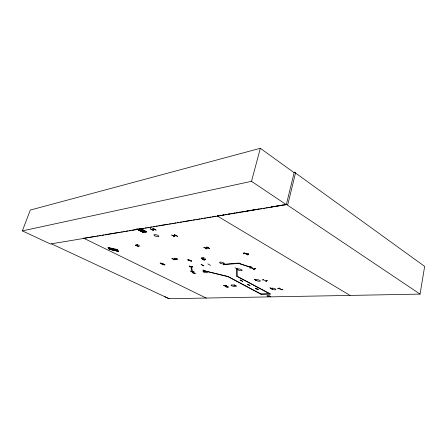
<?xml version="1.0" encoding="UTF-8"?>
<svg xmlns="http://www.w3.org/2000/svg" width="447" height="447" viewBox="0 0 447 447"><rect width="100%" height="100%" fill="white"/><g stroke="black" fill="none" stroke-linecap="round" stroke-linejoin="round"><path stroke-width="0.67" d="M177.487 236.34L174.302 234.658L177.599 236.357M174.296 258.176L177.079 259.662M155.986 230.06L152.723 228.35L155.997 230.065M108.001 247.47L117.198 249.454M109.157 249.147L118.382 251.259M109.241 249.264L118.399 251.376L109.107 249.063M118.086 250.784L108.923 248.789M192.808 266.96L189.237 266.06L192.813 267.032M161.931 264.523L164.949 264.842M161.998 264.596L164.926 264.881M201.709 258.662L205.503 259.646L201.714 258.74M192.691 273.016L195.797 273.357M228.138 287.008L225.014 286.605L228.216 287.063M205.497 259.567L201.698 258.673M207.849 263.886L210.526 265.367M350.018 295.422L420.063 294.098L424.65 266.395L294.288 172.117L286.303 204.665L50.444 243.978L22.35 230.898L30.301 210.062L260.338 148.287L294.143 172.704M295.64 172.508L287.879 204.251L271.413 206.978M251.365 267.189L251.119 267.468L237.916 263.16L223.344 264.311L223.88 264.602L238.458 263.462L238.737 262.965L240 263.372M251.298 267.116L251.18 267.485C250.488 267.49 251.739 267.837 251.365 267.043L251.153 267.222M251.438 267.155L249.884 268.127L251.22 267.261M248.459 253.823L247.794 255.069L248.465 253.628M249.7 210.766L251.125 210.28M22.35 230.898L251.505 181.326L260.338 148.287M205.609 248.158L208.213 247.884C208.213 247.001 207.721 248.057 208.302 247.504M205.419 248.091L208.112 247.806L208.241 247.431M135.463 245.414L139.151 246.476L135.486 245.342M139.47 245.487L135.815 244.252M137.693 244.928L137.425 245.856M205.296 258.293L201.48 257.427M203.815 265.881L201.089 264.428L203.888 265.836M244.062 252.611L243.498 253.829M244.258 252.639L243.682 253.857M223.629 285.337L226.763 285.789L223.55 285.32M150.242 228.724L153.483 230.49L150.119 228.78M174.872 236.692L171.726 234.982M174.777 259.836L171.855 258.427M174.654 259.886L171.961 258.405M203.687 259.137L203.301 257.869L203.502 259.081M191.467 261.316L188.679 259.847M192.942 272.324L190.422 270.938M203.838 247.303L206.944 248.89M234.999 267.792L237.703 269.262M236.39 286.119L233.915 284.834L236.385 286.141M242.699 281.347L240.022 280.04M255.645 288.343L258.21 289.667L255.773 288.315M191.087 271.675L194.138 271.994M163.216 263.49L160.104 263.104L163.133 263.462M151.851 229.579L154.232 229.182M277.894 288.673L279.319 288.036L277.727 288.639M175.034 259.042L177.381 258.874L175.051 259.087M263.439 279.297L262.26 280.068M203.391 259.919L203.217 258.752M173.285 235.843L175.772 235.48M175.576 235.513L175.9 235.569M118.002 250.778L108.783 248.571L118.081 250.773M117.589 250.169L108.247 247.856L117.578 250.052M143.124 232.367L136.721 229.082M136.843 229.06L143.358 232.334M137.659 228.937L144.325 232.194M139.587 228.993L145.772 232.027L139.419 228.635M146.51 231.932L140.973 228.797M202.977 259.416L203.223 259.405M236.446 268.502L236.754 268.491M143.263 232.434L136.95 229.043M139.984 228.54L146.594 231.915M255.315 268.703C249.649 271.86 259.048 266.267 253.823 269.457M241.386 280.688L241.766 280.727L241.481 280.738M206.922 248.918L203.955 247.275M191.439 261.339L188.656 259.869M255.298 280.085L255.382 280.006M248.683 284.923L248.566 284.99M267.2 280.587L265.786 281.331L267.34 280.666M240.134 280.012L242.687 281.364M256.952 288.986L257.12 289.047M258.182 289.645L255.779 288.36M271.189 288.589L270.804 288.538L271.111 288.533M163.462 264.708L161.646 263.367M281.398 289.879L282.951 289.259M194.266 273.212L192.769 271.938M225.249 285.694L225.132 285.605M173.347 259.115L175.626 258.914M175.693 258.975L173.503 259.193M207.967 247.454L207.984 247.895M204.273 270.809L203.949 270.77M236.48 268.502L236.843 268.552M244.001 253.281L248.091 254.483M192.054 271.67L191.729 271.608L192.054 271.653M83.768 238.251L95.468 236.295M96.843 236.066L98.217 235.837M99.592 235.603L100.972 235.373M102.346 235.144L103.721 234.915M105.095 234.686L119.545 232.272M120.919 232.043L122.294 231.809M123.674 231.58L125.048 231.35M126.423 231.121L127.797 230.892M129.177 230.663L130.552 230.434M131.926 230.199L143.621 228.249M145.001 228.015L146.376 227.786M147.75 227.557L149.125 227.327M150.505 227.098L151.879 226.869M153.254 226.635L154.628 226.405M156.009 226.176L157.383 225.947M158.758 225.718L167.703 224.221M169.078 223.992L170.452 223.763M171.827 223.534L173.207 223.304M174.581 223.075L175.956 222.841M177.33 222.612L178.711 222.382M180.085 222.153L181.46 221.924M182.834 221.695L184.214 221.466M185.589 221.231L191.78 220.198M193.154 219.969L194.534 219.74M195.909 219.511L197.283 219.281M198.658 219.047L200.038 218.818M201.413 218.589L202.787 218.359M204.162 218.13L205.542 217.901M206.916 217.667L208.291 217.438M209.665 217.208L211.045 216.979M212.42 216.75L215.856 216.175M217.236 215.946L218.589 215.717L217.236 215.946L350.062 295.422L169.117 298.713L164.557 296.596M219.946 215.493L221.304 215.264L219.98 215.493M222.656 215.041L224.014 214.811M225.366 214.588L226.724 214.359M228.082 214.13L229.434 213.906M230.792 213.677L232.144 213.454M233.502 213.225L234.859 213.001M236.212 212.772L237.569 212.548M238.922 212.319L240.279 212.096M241.637 211.867L242.989 211.638M244.347 211.414L245.699 211.185M247.057 210.962L248.415 210.733M252.477 210.056L253.835 209.827M255.192 209.604L256.544 209.375M257.902 209.146L259.26 208.922M270.781 206.995L272.134 206.771M273.491 206.542L274.849 206.318M276.201 206.089L277.559 205.866M278.911 205.637L280.269 205.408M281.627 205.184L282.979 204.955M284.337 204.732L285.694 204.502M222.723 215.035L224.092 214.811M225.467 214.582L226.836 214.353M228.21 214.13L229.579 213.901M230.954 213.677L232.323 213.448M233.697 213.219L235.066 212.995M236.441 212.766L237.81 212.537M239.184 212.314L240.553 212.085M241.928 211.861L256.327 209.475M257.701 209.246L259.07 209.023M260.445 208.794L261.813 208.565M263.188 208.341L264.557 208.112M265.931 207.889L267.3 207.659M268.675 207.43L270.044 207.207M192.612 271.921L194.16 273.201M171.732 235.033L174.755 236.731M175.911 235.552L173.537 235.815M223.321 264.188L223.656 264.261M235.251 285.449L235.485 285.443M206.749 246.973L209.704 248.599M206.855 246.979L209.704 248.616M174.397 258.193L177.208 259.629M176.431 259.131L176.179 259.003M202.01 258.651L204.815 260.171L201.91 258.645M190.69 266.485L191.383 266.652L192.573 271.703L191.892 271.536L190.768 266.485M192.339 266.624L189.863 266.691M249.895 266.742L252.767 268.256L249.929 266.691M202.938 270.083L205.721 271.463L203.072 270.072M247.526 284.253L250.102 285.583L247.627 284.27M270.077 287.857L272.525 289.22L269.971 287.857M260.998 293.997L269.608 293.791M282.007 289.561L278.604 288.399L282.074 289.533M137.547 244.9L137.279 245.805M161.674 263.384L161.931 263.49M191.003 271.642L194.127 272.011M226.517 286.706L225.154 285.599M225.087 286.644L228.216 287.047M176.252 258.981L176.531 259.126M203.357 259.355L203.737 259.489L203.324 259.4M108.252 247.845L117.527 250.102M223.846 263.674L223.908 264.887L223.629 263.635M203.357 259.942L203.033 258.679M187.69 259.802L191.383 260.769L187.701 259.875M151.93 229.652L154.399 229.255M251.208 267.479L238.653 263.277M246.448 253.678L247.727 254.036M246.426 253.723L247.705 254.08M248.035 254.404L243.984 253.326M262.981 279.8L266.462 280.934M254.399 268.999L250.795 267.82M190.897 266.619L191.048 266.63M51.472 243.85L169.117 298.713M83.438 238.089L206.335 298.132M192.232 266.552L189.874 266.725M261.461 294.243L228.261 276.665L203.798 270.692L227.763 276.486L260.97 294.255L270.586 294.031L236.547 275.989L236.424 268.412L237.167 268.591L237.262 276.162L236.759 276.19L270.072 294.042M139.816 228.959L145.739 232.038M139.738 228.981L145.538 232.06M138.615 229.188L144.353 232.194M138.386 229.222L144.247 232.284M137.078 229.026L143.381 232.334M140.218 228.501L146.722 231.898M140.14 228.523L146.487 231.932M286.371 204.391L420.063 294.098M251.505 181.326L286.303 204.665M254.382 279.336L256.93 280.733L254.382 279.33M267.082 295.791L268.133 296.462L269.206 296.439L267.082 295.791M268.753 295.758L269.804 296.428L270.882 296.406L268.753 295.758M154.925 235.871A2.57 0.777 17.2 0 0 158.881 236.446A2.57 0.777 17.2 0 0 155.511 234.641A2.57 0.777 17.2 0 0 154.925 235.871M220.287 263.115A2.458 0.715 15.2 0 0 224.243 263.736A2.458 0.715 15.2 0 0 221.259 262.11A2.458 0.715 15.2 0 0 220.287 263.115M203.698 272.016A2.291 0.626 15.6 0 0 207.352 272.614A2.291 0.626 15.6 0 0 204.508 271.128A2.291 0.626 15.6 0 0 203.698 272.016M238.122 269.887A2.442 0.704 14.7 0 0 242.09 270.519A2.442 0.704 14.7 0 0 239.201 268.932A2.442 0.704 14.7 0 0 238.122 269.887M256.327 280.52A2.386 0.665 14.2 0 0 260.232 281.157A2.386 0.665 14.2 0 0 257.489 279.654A2.386 0.665 14.2 0 0 256.327 280.52M231.669 285.762A2.229 0.587 14.9 0 0 235.273 286.371A2.229 0.587 14.9 0 0 232.613 284.979A2.229 0.587 14.9 0 0 231.669 285.762M271.932 289.013A2.341 0.637 13.9 0 0 275.793 289.656A2.341 0.637 13.9 0 0 273.162 288.214A2.341 0.637 13.9 0 0 271.932 289.013"/></g></svg>
